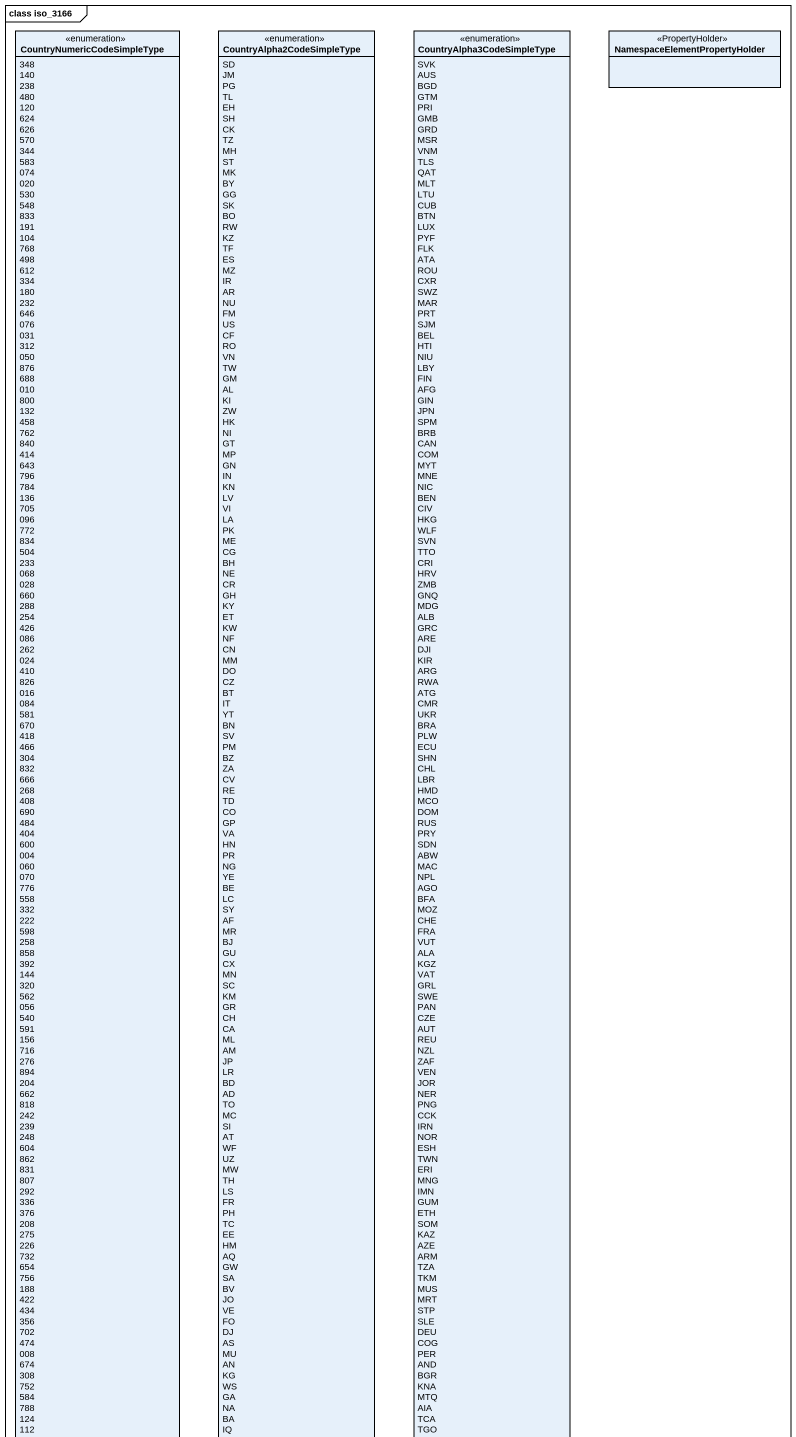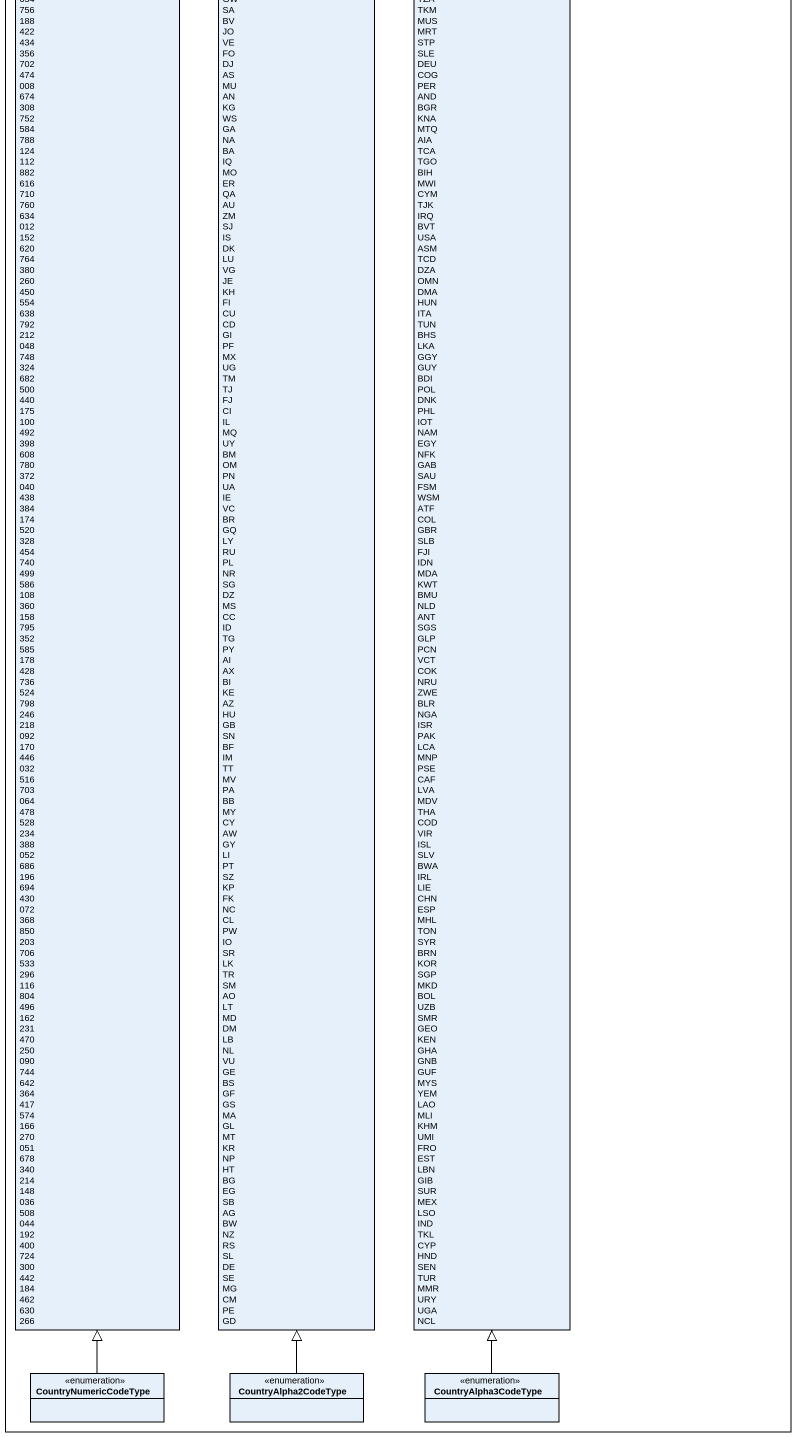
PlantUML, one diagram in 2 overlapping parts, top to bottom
@startuml
mainframe class iso_3166
hide circle
hide empty members
enum CountryNumericCodeSimpleType {
  348
  140
  238
  480
  120
  624
  626
  570
  344
  583
  074
  020
  530
  548
  833
  191
  104
  768
  498
  612
  334
  180
  232
  646
  076
  031
  312
  050
  876
  688
  010
  800
  132
  458
  762
  840
  414
  643
  796
  784
  136
  705
  096
  772
  834
  504
  233
  068
  028
  660
  288
  254
  426
  086
  262
  024
  410
  826
  016
  084
  581
  670
  418
  466
  304
  832
  666
  268
  408
  690
  484
  404
  600
  004
  060
  070
  776
  558
  332
  222
  598
  258
  858
  392
  144
  320
  562
  056
  540
  591
  156
  716
  276
  894
  204
  662
  818
  242
  239
  248
  604
  862
  831
  807
  292
  336
  376
  208
  275
  226
  732
  654
  756
  188
  422
  434
  356
  702
  474
  008
  674
  308
  752
  584
  788
  124
  112
  882
  616
  710
  760
  634
  012
  152
  620
  764
  380
  260
  450
  554
  638
  792
  212
  048
  748
  324
  682
  500
  440
  175
  100
  492
  398
  608
  780
  372
  040
  438
  384
  174
  520
  328
  454
  740
  499
  586
  108
  360
  158
  795
  352
  585
  178
  428
  736
  524
  798
  246
  218
  092
  170
  446
  032
  516
  703
  064
  478
  528
  234
  388
  052
  686
  196
  694
  430
  072
  368
  850
  203
  706
  533
  296
  116
  804
  496
  162
  231
  470
  250
  090
  744
  642
  364
  417
  574
  166
  270
  051
  678
  340
  214
  148
  036
  508
  044
  192
  400
  724
  300
  442
  184
  462
  630
  266
}
enum CountryAlpha2CodeSimpleType {
  SD
  JM
  PG
  TL
  EH
  SH
  CK
  TZ
  MH
  ST
  MK
  BY
  GG
  SK
  BO
  RW
  KZ
  TF
  ES
  MZ
  IR
  AR
  NU
  FM
  US
  CF
  RO
  VN
  TW
  GM
  AL
  KI
  ZW
  HK
  NI
  GT
  MP
  GN
  IN
  KN
  LV
  VI
  LA
  PK
  ME
  CG
  BH
  NE
  CR
  GH
  KY
  ET
  KW
  NF
  CN
  MM
  DO
  CZ
  BT
  IT
  YT
  BN
  SV
  PM
  BZ
  ZA
  CV
  RE
  TD
  CO
  GP
  VA
  HN
  PR
  NG
  YE
  BE
  LC
  SY
  AF
  MR
  BJ
  GU
  CX
  MN
  SC
  KM
  GR
  CH
  CA
  ML
  AM
  JP
  LR
  BD
  AD
  TO
  MC
  SI
  AT
  WF
  UZ
  MW
  TH
  LS
  FR
  PH
  TC
  EE
  HM
  AQ
  GW
  SA
  BV
  JO
  VE
  FO
  DJ
  AS
  MU
  AN
  KG
  WS
  GA
  NA
  BA
  IQ
  MO
  ER
  QA
  AU
  ZM
  SJ
  IS
  DK
  LU
  VG
  JE
  KH
  FI
  CU
  CD
  GI
  PF
  MX
  UG
  TM
  TJ
  FJ
  CI
  IL
  MQ
  UY
  BM
  OM
  PN
  UA
  IE
  VC
  BR
  GQ
  LY
  RU
  PL
  NR
  SG
  DZ
  MS
  CC
  ID
  TG
  PY
  AI
  AX
  BI
  KE
  AZ
  HU
  GB
  SN
  BF
  IM
  TT
  MV
  PA
  BB
  MY
  CY
  AW
  GY
  LI
  PT
  SZ
  KP
  FK
  NC
  CL
  PW
  IO
  SR
  LK
  TR
  SM
  AO
  LT
  MD
  DM
  LB
  NL
  VU
  GE
  BS
  GF
  GS
  MA
  GL
  MT
  KR
  NP
  HT
  BG
  EG
  SB
  AG
  BW
  NZ
  RS
  SL
  DE
  SE
  MG
  CM
  PE
  GD
}
enum CountryAlpha3CodeSimpleType {
  SVK
  AUS
  BGD
  GTM
  PRI
  GMB
  GRD
  MSR
  VNM
  TLS
  QAT
  MLT
  LTU
  CUB
  BTN
  LUX
  PYF
  FLK
  ATA
  ROU
  CXR
  SWZ
  MAR
  PRT
  SJM
  BEL
  HTI
  NIU
  LBY
  FIN
  AFG
  GIN
  JPN
  SPM
  BRB
  CAN
  COM
  MYT
  MNE
  NIC
  BEN
  CIV
  HKG
  WLF
  SVN
  TTO
  CRI
  HRV
  ZMB
  GNQ
  MDG
  ALB
  GRC
  ARE
  DJI
  KIR
  ARG
  RWA
  ATG
  CMR
  UKR
  BRA
  PLW
  ECU
  SHN
  CHL
  LBR
  HMD
  MCO
  DOM
  RUS
  PRY
  SDN
  ABW
  MAC
  NPL
  AGO
  BFA
  MOZ
  CHE
  FRA
  VUT
  ALA
  KGZ
  VAT
  GRL
  SWE
  PAN
  CZE
  AUT
  REU
  NZL
  ZAF
  VEN
  JOR
  NER
  PNG
  CCK
  IRN
  NOR
  ESH
  TWN
  ERI
  MNG
  IMN
  GUM
  ETH
  SOM
  KAZ
  AZE
  ARM
  TZA
  TKM
  MUS
  MRT
  STP
  SLE
  DEU
  COG
  PER
  AND
  BGR
  KNA
  MTQ
  AIA
  TCA
  TGO
  BIH
  MWI
  CYM
  TJK
  IRQ
  BVT
  USA
  ASM
  TCD
  DZA
  OMN
  DMA
  HUN
  ITA
  TUN
  BHS
  LKA
  GGY
  GUY
  BDI
  POL
  DNK
  PHL
  IOT
  NAM
  EGY
  NFK
  GAB
  SAU
  FSM
  WSM
  ATF
  COL
  GBR
  SLB
  FJI
  IDN
  MDA
  KWT
  BMU
  NLD
  ANT
  SGS
  GLP
  PCN
  VCT
  COK
  NRU
  ZWE
  BLR
  NGA
  ISR
  PAK
  LCA
  MNP
  PSE
  CAF
  LVA
  MDV
  THA
  COD
  VIR
  ISL
  SLV
  BWA
  IRL
  LIE
  CHN
  ESP
  MHL
  TON
  SYR
  BRN
  KOR
  SGP
  MKD
  BOL
  UZB
  SMR
  GEO
  KEN
  GHA
  GNB
  GUF
  MYS
  YEM
  LAO
  MLI
  KHM
  UMI
  FRO
  EST
  LBN
  GIB
  SUR
  MEX
  LSO
  IND
  TKL
  CYP
  HND
  SEN
  TUR
  MMR
  URY
  UGA
  NCL
}
class "NamespaceElementPropertyHolder" as NamespaceElementPropertyHold <<PropertyHolder>>
enum CountryNumericCodeType
enum CountryAlpha2CodeType
enum CountryAlpha3CodeType
CountryNumericCodeType -up-|> CountryNumericCodeSimpleType
CountryAlpha2CodeType -up-|> CountryAlpha2CodeSimpleType
CountryAlpha3CodeType -up-|> CountryAlpha3CodeSimpleType
@enduml
